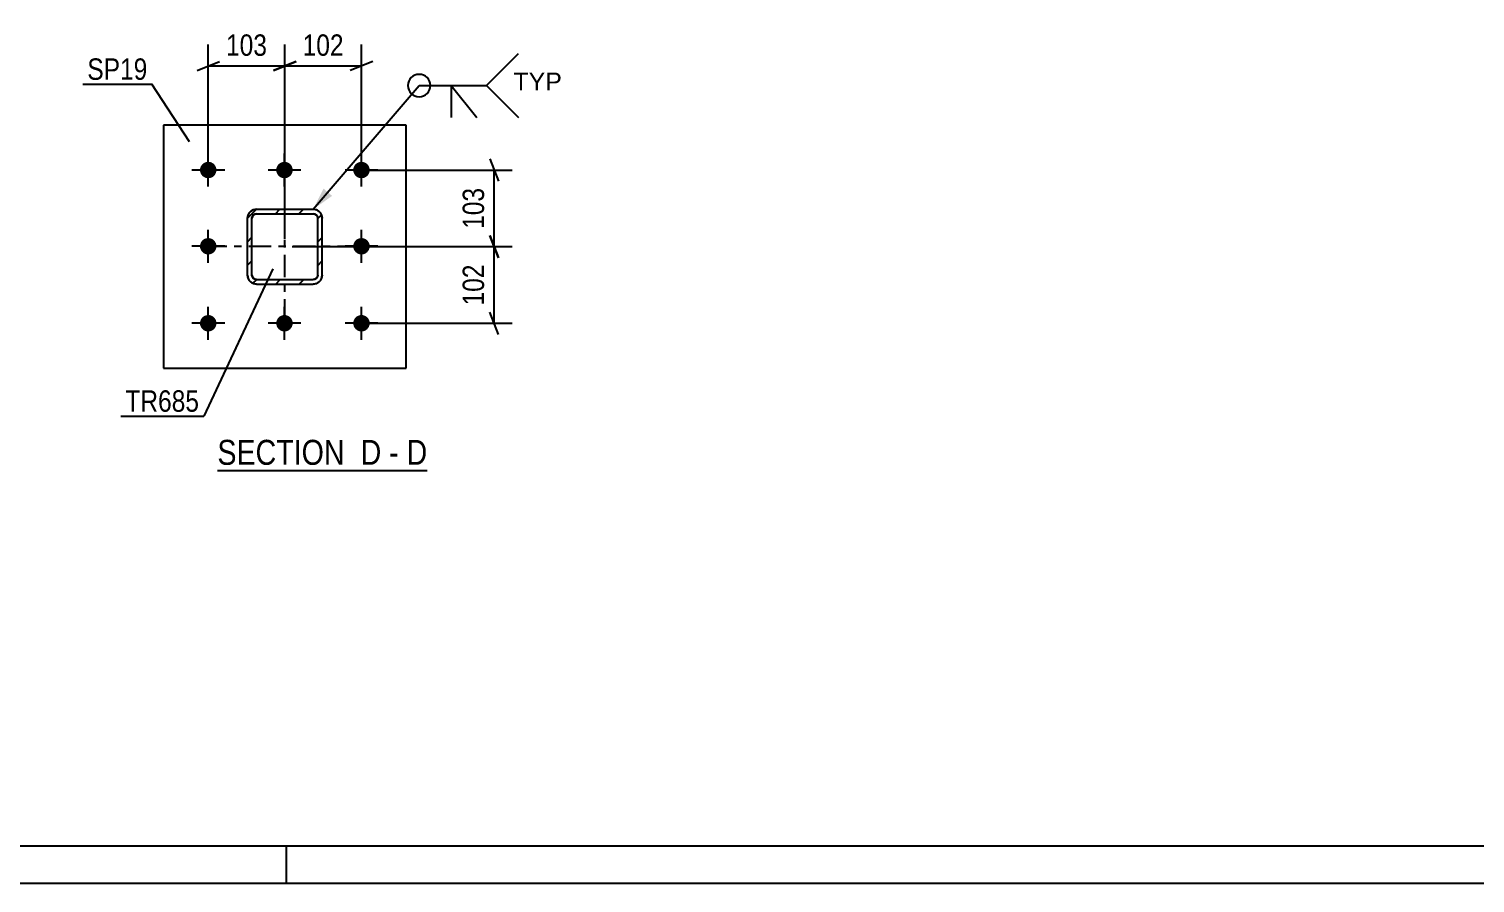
# Model space of a CAD drawing. Header units: millimetres. Extents: x 0 to 841, y 0 to 594.
# Drawn here: x 176.6 to 370, y 0 to 114.3 of the extents above; entities that cross this region are included whole.
import ezdxf

# ---------------------------------------------------------------- set-up
doc = ezdxf.new("R2010")
doc.units = ezdxf.units.MM
doc.linetypes.add('DXK_LINE_DOT2', pattern=[3.9198, 1.9599, -1.9599])
doc.linetypes.add('DXK_LINE_DOT3', pattern=[5.9187, 2.979, -0.9799, 0.9799, -0.9799])
doc.styles.add('Arial', font='ARIAL.TTF', dxfattribs={"height": 0.2})
doc.styles.add('Arial Narrow', font='ARIALN.TTF', dxfattribs={"height": 0.2})

# ---------------------------------------------------------------- blocks, each defined once
blk = doc.blocks.new('Unknown-570385202-1113')
at = {"color": 5, "linetype": 'Continuous'}
for p, q in [((5, 5), (836, 5)), ((211, 0), (211, 5)), ((0, 0), (841, 0))]:
    blk.add_line(p, q, dxfattribs=at)
blk = doc.blocks.new('Unknown-570385202-14 - 1373')
at = {"color": 6, "linetype": 'Continuous'}
blk.add_line((201.78, 55.21), (229.85, 55.21), dxfattribs=at)
at = {"color": 0, "linetype": 'Continuous'}
for points in [[(219.89, 55.96), (219.89, 59.46), (201.78, 59.46), (201.78, 55.96)], [(223.71, 55.96), (223.71, 59.46), (220.94, 59.46), (220.94, 55.96)], [(226.03, 55.96), (226.03, 59.46), (224.76, 59.46), (224.76, 55.96)], [(229.85, 55.96), (229.85, 59.46), (227.08, 59.46), (227.08, 55.96)]]:
    blk.add_wipeout(points, dxfattribs=at)
at = {"color": 7, "linetype": 'Continuous', "style": 'Arial Narrow'}
for s, p in [('SECTION ', (201.78, 55.96)), ('D', (220.94, 55.96)), ('D', (227.08, 55.96)), ('-', (224.76, 55.96))]:
    blk.add_text(s, height=3.34, dxfattribs=at).set_placement(p)
blk = doc.blocks.new('Part-570385202-1407 - 1373')
at = {"linetype": 'Continuous'}
h = blk.add_hatch(dxfattribs=at)
h.set_pattern_fill('', scale=0.7, style=0, pattern_type=0)
h.set_pattern_definition([(45, (207.0016, 90.1477), (-1.57154, 1.57154), [])])
h.paths.add_polyline_path([(214.6, 90.15), (207, 90.15), (206.54, 90.06), (206.15, 89.8), (205.89, 89.41), (205.8, 88.95), (205.8, 81.35), (205.89, 80.89), (206.15, 80.5), (206.54, 80.24), (207, 80.15), (214.6, 80.15), (215.06, 80.24), (215.45, 80.5), (215.71, 80.89), (215.8, 81.35), (215.8, 88.95), (215.71, 89.41), (215.45, 89.8), (215.06, 90.06)])
h.paths.add_polyline_path([(215.16, 89.18), (215.2, 88.95), (215.2, 81.35), (215.16, 81.12), (215.03, 80.92), (214.83, 80.79), (214.6, 80.75), (207, 80.75), (206.77, 80.79), (206.58, 80.92), (206.45, 81.12), (206.4, 81.35), (206.4, 88.95), (206.45, 89.18), (206.58, 89.37), (206.77, 89.5), (207, 89.55), (214.6, 89.55), (214.83, 89.5), (215.03, 89.37)])
at = {"color": 7, "linetype": 'DXK_LINE_DOT3'}
for p, q in [((210.8, 75.15), (210.8, 95.15)), ((220.8, 85.15), (200.8, 85.15))]:
    blk.add_line(p, q, dxfattribs=at)
at = {"color": 7, "linetype": 'DXK_LINE_DOT2'}
for p, q in [((205.8, 88.95), (205.89, 89.41)), ((206.45, 89.18), (206.4, 88.95)), ((206.58, 89.37), (206.45, 89.18)), ((206.54, 90.06), (207, 90.15)), ((206.77, 89.5), (206.58, 89.37)), ((207, 89.55), (206.77, 89.5)), ((207, 90.15), (214.6, 90.15)), ((207, 89.55), (214.6, 89.55)), ((214.6, 90.15), (215.06, 90.06)), ((214.83, 89.5), (214.6, 89.55)), ((215.03, 89.37), (214.83, 89.5)), ((215.16, 89.18), (215.03, 89.37)), ((215.2, 88.95), (215.16, 89.18)), ((215.71, 89.41), (215.8, 88.95)), ((205.8, 81.35), (205.8, 88.95)), ((206.4, 81.35), (206.4, 88.95)), ((215.2, 81.35), (215.2, 88.95)), ((215.8, 81.35), (215.8, 88.95)), ((205.89, 80.89), (205.8, 81.35)), ((206.4, 81.35), (206.45, 81.12)), ((215.16, 81.12), (215.2, 81.35)), ((215.8, 81.35), (215.71, 80.89)), ((206.45, 81.12), (206.58, 80.92)), ((207, 80.15), (206.54, 80.24)), ((206.58, 80.92), (206.77, 80.79)), ((206.77, 80.79), (207, 80.75)), ((207, 80.75), (214.6, 80.75)), ((207, 80.15), (214.6, 80.15)), ((214.6, 80.75), (214.83, 80.79)), ((215.06, 80.24), (214.6, 80.15)), ((214.83, 80.79), (215.03, 80.92)), ((215.03, 80.92), (215.16, 81.12))]:
    blk.add_line(p, q, dxfattribs=at)
at = {"color": 2, "linetype": 'Continuous'}
for p, q in [((205.89, 89.41), (205.8, 88.95)), ((206.4, 88.95), (206.45, 89.18)), ((206.45, 89.18), (206.58, 89.37)), ((207, 90.15), (206.54, 90.06)), ((206.58, 89.37), (206.77, 89.5)), ((206.77, 89.5), (207, 89.55)), ((207, 90.15), (214.6, 90.15)), ((207, 89.55), (214.6, 89.55)), ((215.06, 90.06), (214.6, 90.15)), ((214.6, 89.55), (214.83, 89.5)), ((214.83, 89.5), (215.03, 89.37)), ((215.03, 89.37), (215.16, 89.18)), ((215.16, 89.18), (215.2, 88.95)), ((215.8, 88.95), (215.71, 89.41)), ((205.8, 81.35), (205.8, 88.95)), ((206.4, 81.35), (206.4, 88.95)), ((215.2, 81.35), (215.2, 88.95)), ((215.8, 81.35), (215.8, 88.95)), ((205.8, 81.35), (205.89, 80.89)), ((206.45, 81.12), (206.4, 81.35)), ((215.2, 81.35), (215.16, 81.12)), ((215.71, 80.89), (215.8, 81.35)), ((206.58, 80.92), (206.45, 81.12)), ((206.54, 80.24), (207, 80.15)), ((206.77, 80.79), (206.58, 80.92)), ((207, 80.75), (206.77, 80.79)), ((207, 80.75), (214.6, 80.75)), ((207, 80.15), (214.6, 80.15)), ((214.83, 80.79), (214.6, 80.75)), ((214.6, 80.15), (215.06, 80.24)), ((215.03, 80.92), (214.83, 80.79)), ((215.16, 81.12), (215.03, 80.92))]:
    blk.add_line(p, q, dxfattribs=at)
at = {"color": 7, "linetype": 'DXK_LINE_DOT2'}
for centre, start, end in [((207, 88.95), 112.5, 157.5), ((214.6, 88.95), 22.5, 67.5), ((207, 81.35), 202.5, 247.5), ((214.6, 81.35), 292.5, 337.5)]:
    blk.add_arc(centre, 1.2, start, end, dxfattribs=at)
at = {"color": 2, "linetype": 'Continuous'}
for centre, start, end in [((207, 88.95), 112.5, 157.5), ((214.6, 88.95), 22.5, 67.5), ((207, 81.35), 202.5, 247.5), ((214.6, 81.35), 292.5, 337.5)]:
    blk.add_arc(centre, 1.2, start, end, dxfattribs=at)
blk = doc.blocks.new('Bolt-570385202-1427 - 1373')
at = {"linetype": 'Continuous'}
for points in [[(200.55, 94.3, -1), (200.55, 96.5, -1)], [(210.75, 94.3, -1), (210.75, 96.5, -1)], [(221.05, 94.3, -1), (221.05, 96.5, -1)], [(200.55, 84.1, -1), (200.55, 86.3, -1)], [(221.05, 84.1, -1), (221.05, 86.3, -1)], [(200.55, 73.8, -1), (200.55, 76, -1)], [(210.75, 73.8, -1), (210.75, 76, -1)], [(221.05, 73.8, -1), (221.05, 76, -1)]]:
    blk.add_hatch(color=1, dxfattribs=at).paths.add_polyline_path(points)
at = {"color": 1, "linetype": 'Continuous'}
for p, q in [((200.55, 93.2), (200.55, 97.6)), ((210.75, 93.2), (210.75, 97.6)), ((221.05, 93.2), (221.05, 97.6)), ((202.75, 95.4), (198.35, 95.4)), ((212.95, 95.4), (208.55, 95.4)), ((223.25, 95.4), (218.85, 95.4)), ((200.55, 83), (200.55, 87.4)), ((221.05, 83), (221.05, 87.4)), ((202.75, 85.2), (198.35, 85.2)), ((223.25, 85.2), (218.85, 85.2)), ((200.55, 72.7), (200.55, 77.1)), ((210.75, 72.7), (210.75, 77.1)), ((221.05, 72.7), (221.05, 77.1)), ((202.75, 74.9), (198.35, 74.9)), ((212.95, 74.9), (208.55, 74.9)), ((223.25, 74.9), (218.85, 74.9))]:
    blk.add_line(p, q, dxfattribs=at)
blk = doc.blocks.new('Part-570385202-1413 - 1373')
at = {"color": 2, "linetype": 'Continuous'}
for p, q in [((227.05, 101.4), (194.55, 101.4)), ((194.55, 101.4), (194.55, 68.9)), ((227.05, 68.9), (227.05, 101.4)), ((194.55, 68.9), (227.05, 68.9))]:
    blk.add_line(p, q, dxfattribs=at)
blk = doc.blocks.new('StraightDimension-570385202-1441 - 1373')
at = {"color": 7, "linetype": 'Continuous'}
for p, q in [((238.2, 96.9), (239.4, 93.9)), ((222.05, 95.4), (241.2, 95.4)), ((238.8, 85.15), (238.8, 95.4)), ((211.8, 85.15), (241.2, 85.15)), ((239.4, 83.65), (238.2, 86.65))]:
    blk.add_line(p, q, dxfattribs=at)
at = {"color": 0}
blk.add_wipeout([(238.05, 93.61), (233.85, 93.61), (233.85, 86.93), (238.05, 86.93)], dxfattribs=at)
at = {"color": 3, "style": 'Arial Narrow'}
blk.add_text('103', height=2.863, rotation=90.0002, dxfattribs=at).set_placement((237.45, 87.53))
blk = doc.blocks.new('StraightDimension-570385202-1446 - 1373')
at = {"color": 7, "linetype": 'Continuous'}
for p, q in [((211.8, 85.15), (241.2, 85.15)), ((238.2, 86.65), (239.4, 83.65)), ((238.8, 74.9), (238.8, 85.15)), ((239.4, 73.4), (238.2, 76.4)), ((222.05, 74.9), (241.2, 74.9))]:
    blk.add_line(p, q, dxfattribs=at)
at = {"color": 0}
blk.add_wipeout([(238.05, 83.36), (233.85, 83.36), (233.85, 76.68), (238.05, 76.68)], dxfattribs=at)
at = {"color": 3, "style": 'Arial Narrow'}
blk.add_text('102', height=2.863, rotation=90.0002, dxfattribs=at).set_placement((237.45, 77.28))
blk = doc.blocks.new('StraightDimension-570385202-1452 - 1373')
at = {"color": 7, "linetype": 'Continuous'}
for p, q in [((210.8, 86.15), (210.8, 112.18)), ((221.05, 96.4), (221.05, 112.18)), ((209.3, 108.73), (212.3, 109.93)), ((210.8, 109.33), (221.05, 109.33)), ((222.55, 109.93), (219.55, 108.73))]:
    blk.add_line(p, q, dxfattribs=at)
at = {"color": 0}
blk.add_wipeout([(219.27, 110.08), (219.27, 114.28), (212.58, 114.28), (212.58, 110.08)], dxfattribs=at)
at = {"color": 3, "style": 'Arial Narrow'}
blk.add_text('102', height=2.863, dxfattribs=at).set_placement((213.18, 110.68))
blk = doc.blocks.new('StraightDimension-570385202-1457 - 1373')
at = {"color": 7, "linetype": 'Continuous'}
for p, q in [((200.55, 96.4), (200.55, 112.18)), ((210.8, 86.15), (210.8, 112.18)), ((199.05, 108.73), (202.05, 109.93)), ((200.55, 109.33), (210.8, 109.33)), ((212.3, 109.93), (209.3, 108.73))]:
    blk.add_line(p, q, dxfattribs=at)
at = {"color": 0}
blk.add_wipeout([(209.02, 110.08), (209.02, 114.28), (202.33, 114.28), (202.33, 110.08)], dxfattribs=at)
at = {"color": 3, "style": 'Arial Narrow'}
blk.add_text('103', height=2.863, dxfattribs=at).set_placement((202.93, 110.68))
blk = doc.blocks.new('Mark-570385202-1409 - 1373')
at = {"color": 0}
blk.add_wipeout([(192.42, 107.47), (192.42, 110.47), (184.38, 110.47), (184.38, 107.47)], dxfattribs=at)
blk.add_wipeout([(192.42, 107.47), (192.42, 110.47), (184.38, 110.47), (184.38, 107.47)], dxfattribs=at)
at = {"color": 30, "linetype": 'Continuous'}
for p in [(183.78, 106.87), (198.04, 99.18)]:
    blk.add_line(p, (193.02, 106.87), dxfattribs=at)
at = {"color": 3, "style": 'Arial Narrow'}
blk.add_text('SP19', height=2.863, dxfattribs=at).set_placement((184.38, 107.47))
blk = doc.blocks.new('Mark-570385202-1403 - 1373')
at = {"color": 0}
blk.add_wipeout([(199.34, 63.06), (199.34, 66.06), (189.47, 66.06), (189.47, 63.06)], dxfattribs=at)
blk.add_wipeout([(199.34, 63.06), (199.34, 66.06), (189.47, 66.06), (189.47, 63.06)], dxfattribs=at)
at = {"color": 30, "linetype": 'Continuous'}
for p in [(209.18, 82.19), (188.87, 62.46)]:
    blk.add_line(p, (199.94, 62.46), dxfattribs=at)
at = {"color": 3, "style": 'Arial Narrow'}
blk.add_text('TR685', height=2.863, dxfattribs=at).set_placement((189.47, 63.06))
blk = doc.blocks.new('WeldMark-570385202-1462 - 1373')
at = {"linetype": 'Continuous'}
blk.add_hatch(color=30, dxfattribs=at).paths.add_polyline_path([(217.12, 91.94), (214.6, 90.15), (215.98, 92.91)])
at = {"color": 30, "linetype": 'Continuous'}
for p, q in [((214.6, 90.15), (228.77, 106.7)), ((228.77, 106.7), (237.77, 106.7))]:
    blk.add_line(p, q, dxfattribs=at)
at = {"color": 3, "linetype": 'Continuous'}
for q in [(236.49, 102.41), (233.06, 102.41)]:
    blk.add_line((233.06, 106.7), q, dxfattribs=at)
for start, end in [(90, 270), (270, 90)]:
    blk.add_arc((228.77, 106.7), 1.5, start, end, dxfattribs=at)
at = {"color": 0, "linetype": 'Continuous'}
blk.add_wipeout([(247.85, 106.05), (247.85, 108.55), (241.37, 108.55), (241.37, 106.05)], dxfattribs=at)
blk.add_wipeout([(247.85, 106.05), (247.85, 108.55), (241.37, 108.55), (241.37, 106.05)], dxfattribs=at)
at = {"color": 3, "linetype": 'Continuous'}
for q in [(242.06, 110.98), (242.06, 102.41)]:
    blk.add_line((237.77, 106.7), q, dxfattribs=at)
at = {"color": 3, "linetype": 'Continuous', "style": 'Arial'}
blk.add_text('TYP', height=2.388, dxfattribs=at).set_placement((241.37, 106.05))

msp = doc.modelspace()

# ---------------------------------------------------------------- block references
for name in ['Unknown-570385202-1113', 'Part-570385202-1413 - 1373', 'Bolt-570385202-1427 - 1373', 'Part-570385202-1407 - 1373']:
    msp.add_blockref(name, (0, 0))

# ---------------------------------------------------------------- next in the draw order: block references
for name in ['Mark-570385202-1409 - 1373', 'StraightDimension-570385202-1441 - 1373', 'Mark-570385202-1403 - 1373', 'Unknown-570385202-14 - 1373']:
    msp.add_blockref(name, (0, 0))

# ---------------------------------------------------------------- next in the draw order: block references
msp.add_blockref('StraightDimension-570385202-1446 - 1373', (0, 0))

# ---------------------------------------------------------------- next in the draw order: block references
msp.add_blockref('StraightDimension-570385202-1452 - 1373', (0, 0))

# ---------------------------------------------------------------- next in the draw order: block references
for name in ['StraightDimension-570385202-1457 - 1373', 'WeldMark-570385202-1462 - 1373']:
    msp.add_blockref(name, (0, 0))

doc.saveas('drawing.dxf')
